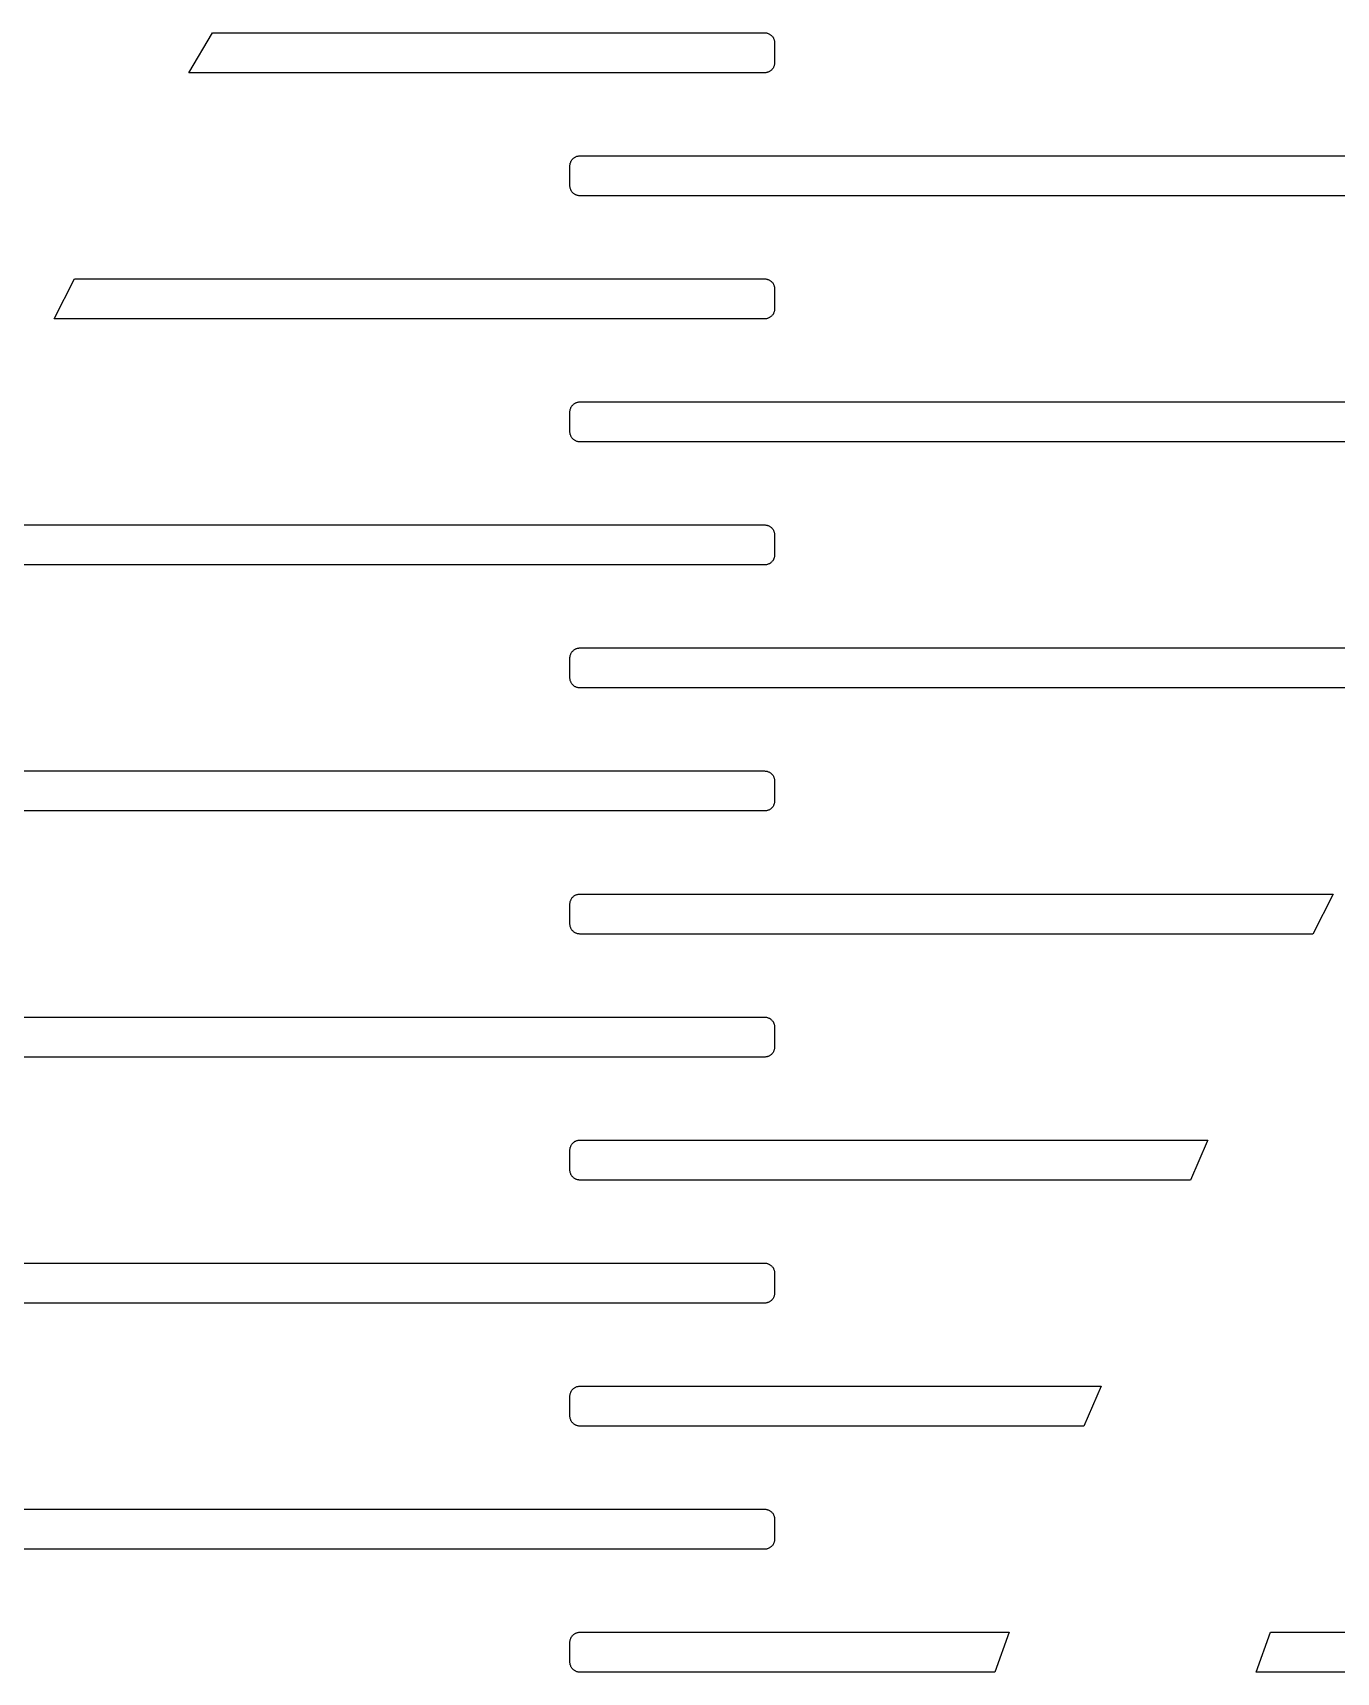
# Model space of a CAD drawing. Header units: metres. Extents: x -218 to 218, y -218 to 218.
# Drawn here: x -186.8 to -144.4, y 52.7 to 106 of the extents above; entities that cross this region are included whole.
import ezdxf

# ---------------------------------------------------------------- set-up
doc = ezdxf.new("R2010")
doc.units = ezdxf.units.M

msp = doc.modelspace()

# ---------------------------------------------------------------- linework, layer by layer
for p, q in [((-181.713, 104.678), (-180.945, 105.978)), ((-180.945, 105.978), (-162.997, 105.978)), ((-162.997, 105.978), (-162.977, 105.977)), ((-162.977, 105.977), (-162.956, 105.975)), ((-162.956, 105.975), (-162.936, 105.972)), ((-162.936, 105.972), (-162.916, 105.968)), ((-162.916, 105.968), (-162.897, 105.962)), ((-162.897, 105.962), (-162.878, 105.955)), ((-162.878, 105.955), (-162.859, 105.947)), ((-162.859, 105.947), (-162.841, 105.938)), ((-162.841, 105.938), (-162.823, 105.927)), ((-162.823, 105.927), (-162.806, 105.916)), ((-162.806, 105.916), (-162.79, 105.903)), ((-162.79, 105.903), (-162.775, 105.89)), ((-162.775, 105.89), (-162.76, 105.875)), ((-162.76, 105.875), (-162.747, 105.86)), ((-162.747, 105.86), (-162.734, 105.844)), ((-162.734, 105.844), (-162.723, 105.827)), ((-162.723, 105.827), (-162.712, 105.809)), ((-162.712, 105.809), (-162.703, 105.791)), ((-162.703, 105.791), (-162.695, 105.772)), ((-162.695, 105.772), (-162.688, 105.753)), ((-162.688, 105.753), (-162.682, 105.734)), ((-162.682, 105.734), (-162.678, 105.714)), ((-162.678, 105.714), (-162.675, 105.694)), ((-162.675, 105.694), (-162.673, 105.673)), ((-162.673, 105.673), (-162.672, 105.653)), ((-162.672, 105.653), (-162.672, 105.003)), ((-162.672, 105.003), (-162.673, 104.982)), ((-162.997, 104.678), (-181.713, 104.678)), ((-162.977, 104.678), (-162.997, 104.678)), ((-162.956, 104.68), (-162.977, 104.678)), ((-162.936, 104.684), (-162.956, 104.68)), ((-162.916, 104.688), (-162.936, 104.684)), ((-162.897, 104.694), (-162.916, 104.688)), ((-162.878, 104.701), (-162.897, 104.694)), ((-162.859, 104.709), (-162.878, 104.701)), ((-162.841, 104.718), (-162.859, 104.709)), ((-162.823, 104.728), (-162.841, 104.718)), ((-162.806, 104.74), (-162.823, 104.728)), ((-162.79, 104.752), (-162.806, 104.74)), ((-162.775, 104.766), (-162.79, 104.752)), ((-162.76, 104.78), (-162.775, 104.766)), ((-162.747, 104.796), (-162.76, 104.78)), ((-162.734, 104.812), (-162.747, 104.796)), ((-162.723, 104.829), (-162.734, 104.812)), ((-162.712, 104.846), (-162.723, 104.829)), ((-162.703, 104.864), (-162.712, 104.846)), ((-162.695, 104.883), (-162.703, 104.864)), ((-162.688, 104.902), (-162.695, 104.883)), ((-162.682, 104.922), (-162.688, 104.902)), ((-162.678, 104.942), (-162.682, 104.922)), ((-162.675, 104.962), (-162.678, 104.942)), ((-162.673, 104.982), (-162.675, 104.962)), ((-169.291, 101.791), (-169.282, 101.809)), ((-169.282, 101.809), (-169.272, 101.827)), ((-169.272, 101.827), (-169.26, 101.844)), ((-169.26, 101.844), (-169.248, 101.86)), ((-169.248, 101.86), (-169.234, 101.875)), ((-169.234, 101.875), (-169.22, 101.89)), ((-169.22, 101.89), (-169.204, 101.903)), ((-169.204, 101.903), (-169.188, 101.916)), ((-169.188, 101.916), (-169.171, 101.927)), ((-169.171, 101.927), (-169.154, 101.938)), ((-169.154, 101.938), (-169.136, 101.947)), ((-169.136, 101.947), (-169.117, 101.955)), ((-169.117, 101.955), (-169.098, 101.962)), ((-169.098, 101.962), (-169.078, 101.968)), ((-169.078, 101.968), (-169.058, 101.972)), ((-169.058, 101.972), (-169.038, 101.975)), ((-169.038, 101.975), (-169.018, 101.977)), ((-169.018, 101.977), (-168.997, 101.978)), ((-168.997, 101.978), (-137.997, 101.978)), ((-169.322, 101.673), (-169.32, 101.694)), ((-169.322, 101.653), (-169.322, 101.673)), ((-169.322, 101.003), (-169.322, 101.653)), ((-169.32, 101.694), (-169.316, 101.714)), ((-169.316, 101.714), (-169.312, 101.734)), ((-169.312, 101.734), (-169.306, 101.753)), ((-169.306, 101.753), (-169.299, 101.772)), ((-169.299, 101.772), (-169.291, 101.791)), ((-169.322, 100.982), (-169.322, 101.003)), ((-169.32, 100.962), (-169.322, 100.982)), ((-169.316, 100.942), (-169.32, 100.962)), ((-169.312, 100.922), (-169.316, 100.942)), ((-169.306, 100.902), (-169.312, 100.922)), ((-169.299, 100.883), (-169.306, 100.902)), ((-169.291, 100.864), (-169.299, 100.883)), ((-169.282, 100.846), (-169.291, 100.864)), ((-169.272, 100.829), (-169.282, 100.846)), ((-169.26, 100.812), (-169.272, 100.829)), ((-169.248, 100.796), (-169.26, 100.812)), ((-169.234, 100.78), (-169.248, 100.796)), ((-169.22, 100.766), (-169.234, 100.78)), ((-169.204, 100.752), (-169.22, 100.766)), ((-169.188, 100.74), (-169.204, 100.752)), ((-169.171, 100.728), (-169.188, 100.74)), ((-169.154, 100.718), (-169.171, 100.728)), ((-169.136, 100.709), (-169.154, 100.718)), ((-169.117, 100.701), (-169.136, 100.709)), ((-169.098, 100.694), (-169.117, 100.701)), ((-169.078, 100.688), (-169.098, 100.694)), ((-169.058, 100.684), (-169.078, 100.688)), ((-169.038, 100.68), (-169.058, 100.684)), ((-169.018, 100.678), (-169.038, 100.68)), ((-168.997, 100.678), (-169.018, 100.678)), ((-137.997, 100.678), (-168.997, 100.678)), ((-186.085, 96.6778), (-185.423, 97.9778)), ((-185.423, 97.9778), (-162.997, 97.9778)), ((-162.997, 97.9778), (-162.977, 97.9772)), ((-162.977, 97.9772), (-162.956, 97.9752)), ((-162.956, 97.9752), (-162.936, 97.972)), ((-162.936, 97.972), (-162.916, 97.9676)), ((-162.916, 97.9676), (-162.897, 97.9619)), ((-162.897, 97.9619), (-162.878, 97.955)), ((-162.878, 97.955), (-162.859, 97.9469)), ((-162.859, 97.9469), (-162.841, 97.9376)), ((-162.841, 97.9376), (-162.823, 97.9272)), ((-162.823, 97.9272), (-162.806, 97.9157)), ((-162.806, 97.9157), (-162.79, 97.9032)), ((-162.79, 97.9032), (-162.775, 97.8897)), ((-162.775, 97.8897), (-162.76, 97.8753)), ((-162.76, 97.8753), (-162.747, 97.86)), ((-162.747, 97.86), (-162.734, 97.8438)), ((-162.734, 97.8438), (-162.723, 97.8269)), ((-162.723, 97.8269), (-162.712, 97.8094)), ((-162.712, 97.8094), (-162.703, 97.7912)), ((-162.703, 97.7912), (-162.695, 97.7724)), ((-162.695, 97.7724), (-162.688, 97.7532)), ((-162.688, 97.7532), (-162.682, 97.7336)), ((-162.682, 97.7336), (-162.678, 97.7137)), ((-162.678, 97.7137), (-162.675, 97.6935)), ((-162.675, 97.6935), (-162.673, 97.6732)), ((-162.673, 97.6732), (-162.672, 97.6528)), ((-162.672, 97.6528), (-162.672, 97.0028)), ((-162.997, 96.6778), (-186.085, 96.6778)), ((-162.977, 96.6784), (-162.997, 96.6778)), ((-162.956, 96.6804), (-162.977, 96.6784)), ((-162.936, 96.6835), (-162.956, 96.6804)), ((-162.916, 96.688), (-162.936, 96.6835)), ((-162.897, 96.6937), (-162.916, 96.688)), ((-162.878, 96.7006), (-162.897, 96.6937)), ((-162.859, 96.7087), (-162.878, 96.7006)), ((-162.841, 96.718), (-162.859, 96.7087)), ((-162.823, 96.7284), (-162.841, 96.718)), ((-162.806, 96.7399), (-162.823, 96.7284)), ((-162.79, 96.7524), (-162.806, 96.7399)), ((-162.775, 96.7659), (-162.79, 96.7524)), ((-162.76, 96.7803), (-162.775, 96.7659)), ((-162.747, 96.7956), (-162.76, 96.7803)), ((-162.734, 96.8118), (-162.747, 96.7956)), ((-162.723, 96.8287), (-162.734, 96.8118)), ((-162.712, 96.8462), (-162.723, 96.8287)), ((-162.703, 96.8644), (-162.712, 96.8462)), ((-162.695, 96.8831), (-162.703, 96.8644)), ((-162.688, 96.9024), (-162.695, 96.8831)), ((-162.682, 96.922), (-162.688, 96.9024)), ((-162.678, 96.9419), (-162.682, 96.922)), ((-162.675, 96.9621), (-162.678, 96.9419)), ((-162.673, 96.9824), (-162.675, 96.9621)), ((-162.672, 97.0028), (-162.673, 96.9824)), ((-169.291, 93.7912), (-169.282, 93.8094)), ((-169.282, 93.8094), (-169.272, 93.8269)), ((-169.272, 93.8269), (-169.26, 93.8438)), ((-169.26, 93.8438), (-169.248, 93.86)), ((-169.248, 93.86), (-169.234, 93.8753)), ((-169.234, 93.8753), (-169.22, 93.8897)), ((-169.22, 93.8897), (-169.204, 93.9032)), ((-169.204, 93.9032), (-169.188, 93.9157)), ((-169.188, 93.9157), (-169.171, 93.9272)), ((-169.171, 93.9272), (-169.154, 93.9376)), ((-169.154, 93.9376), (-169.136, 93.9469)), ((-169.136, 93.9469), (-169.117, 93.955)), ((-169.117, 93.955), (-169.098, 93.9619)), ((-169.098, 93.9619), (-169.078, 93.9676)), ((-169.078, 93.9676), (-169.058, 93.972)), ((-169.058, 93.972), (-169.038, 93.9752)), ((-169.038, 93.9752), (-169.018, 93.9772)), ((-169.018, 93.9772), (-168.997, 93.9778)), ((-168.997, 93.9778), (-137.997, 93.9778)), ((-169.322, 93.6732), (-169.32, 93.6935)), ((-169.322, 93.6528), (-169.322, 93.6732)), ((-169.322, 93.0028), (-169.322, 93.6528)), ((-169.32, 93.6935), (-169.316, 93.7137)), ((-169.316, 93.7137), (-169.312, 93.7336)), ((-169.312, 93.7336), (-169.306, 93.7532)), ((-169.306, 93.7532), (-169.299, 93.7724)), ((-169.299, 93.7724), (-169.291, 93.7912)), ((-169.322, 92.9824), (-169.322, 93.0028)), ((-169.32, 92.9621), (-169.322, 92.9824)), ((-169.316, 92.9419), (-169.32, 92.9621)), ((-169.312, 92.922), (-169.316, 92.9419)), ((-169.306, 92.9024), (-169.312, 92.922)), ((-169.299, 92.8831), (-169.306, 92.9024)), ((-169.291, 92.8644), (-169.299, 92.8831)), ((-169.282, 92.8462), (-169.291, 92.8644)), ((-169.272, 92.8287), (-169.282, 92.8462)), ((-169.26, 92.8118), (-169.272, 92.8287)), ((-169.248, 92.7956), (-169.26, 92.8118)), ((-169.234, 92.7803), (-169.248, 92.7956)), ((-169.22, 92.7659), (-169.234, 92.7803)), ((-169.204, 92.7524), (-169.22, 92.7659)), ((-169.188, 92.7399), (-169.204, 92.7524)), ((-169.171, 92.7284), (-169.188, 92.7399)), ((-169.154, 92.718), (-169.171, 92.7284)), ((-169.136, 92.7087), (-169.154, 92.718)), ((-169.117, 92.7006), (-169.136, 92.7087)), ((-169.098, 92.6937), (-169.117, 92.7006)), ((-169.078, 92.688), (-169.098, 92.6937)), ((-169.058, 92.6835), (-169.078, 92.688)), ((-169.038, 92.6804), (-169.058, 92.6835)), ((-169.018, 92.6784), (-169.038, 92.6804)), ((-168.997, 92.6778), (-169.018, 92.6784)), ((-137.997, 92.6778), (-168.997, 92.6778)), ((-189.499, 89.9778), (-162.997, 89.9778)), ((-162.997, 89.9778), (-162.977, 89.9772)), ((-162.977, 89.9772), (-162.956, 89.9752)), ((-162.956, 89.9752), (-162.936, 89.972)), ((-162.936, 89.972), (-162.916, 89.9676)), ((-162.916, 89.9676), (-162.897, 89.9619)), ((-162.897, 89.9619), (-162.878, 89.955)), ((-162.878, 89.955), (-162.859, 89.9469)), ((-162.859, 89.9469), (-162.841, 89.9376)), ((-162.841, 89.9376), (-162.823, 89.9272)), ((-162.823, 89.9272), (-162.806, 89.9157)), ((-162.806, 89.9157), (-162.79, 89.9032)), ((-162.79, 89.9032), (-162.775, 89.8897)), ((-162.775, 89.8897), (-162.76, 89.8753)), ((-162.76, 89.8753), (-162.747, 89.86)), ((-162.747, 89.86), (-162.734, 89.8438)), ((-162.734, 89.8438), (-162.723, 89.8269)), ((-162.723, 89.8269), (-162.712, 89.8094)), ((-162.712, 89.8094), (-162.703, 89.7912)), ((-162.703, 89.7912), (-162.695, 89.7724)), ((-162.695, 89.7724), (-162.688, 89.7532)), ((-162.688, 89.7532), (-162.682, 89.7336)), ((-162.682, 89.7336), (-162.678, 89.7137)), ((-162.678, 89.7137), (-162.675, 89.6935)), ((-162.675, 89.6935), (-162.673, 89.6732)), ((-162.673, 89.6732), (-162.672, 89.6528)), ((-162.672, 89.6528), (-162.672, 89.0028)), ((-162.997, 88.6778), (-190.111, 88.6778)), ((-162.977, 88.6784), (-162.997, 88.6778)), ((-162.956, 88.6804), (-162.977, 88.6784)), ((-162.936, 88.6835), (-162.956, 88.6804)), ((-162.916, 88.688), (-162.936, 88.6835)), ((-162.897, 88.6937), (-162.916, 88.688)), ((-162.878, 88.7006), (-162.897, 88.6937)), ((-162.859, 88.7087), (-162.878, 88.7006)), ((-162.841, 88.718), (-162.859, 88.7087)), ((-162.823, 88.7284), (-162.841, 88.718)), ((-162.806, 88.7399), (-162.823, 88.7284)), ((-162.79, 88.7524), (-162.806, 88.7399)), ((-162.775, 88.7659), (-162.79, 88.7524)), ((-162.76, 88.7803), (-162.775, 88.7659)), ((-162.747, 88.7956), (-162.76, 88.7803)), ((-162.734, 88.8118), (-162.747, 88.7956)), ((-162.723, 88.8287), (-162.734, 88.8118)), ((-162.712, 88.8462), (-162.723, 88.8287)), ((-162.703, 88.8644), (-162.712, 88.8462)), ((-162.695, 88.8831), (-162.703, 88.8644)), ((-162.688, 88.9024), (-162.695, 88.8831)), ((-162.682, 88.922), (-162.688, 88.9024)), ((-162.678, 88.9419), (-162.682, 88.922)), ((-162.675, 88.9621), (-162.678, 88.9419)), ((-162.673, 88.9824), (-162.675, 88.9621)), ((-162.672, 89.0028), (-162.673, 88.9824)), ((-169.282, 85.8094), (-169.272, 85.8269)), ((-169.272, 85.8269), (-169.26, 85.8438)), ((-169.26, 85.8438), (-169.248, 85.86)), ((-169.248, 85.86), (-169.234, 85.8753)), ((-169.234, 85.8753), (-169.22, 85.8897)), ((-169.22, 85.8897), (-169.204, 85.9032)), ((-169.204, 85.9032), (-169.188, 85.9157)), ((-169.188, 85.9157), (-169.171, 85.9272)), ((-169.171, 85.9272), (-169.154, 85.9376)), ((-169.154, 85.9376), (-169.136, 85.9469)), ((-169.136, 85.9469), (-169.117, 85.955)), ((-169.117, 85.955), (-169.098, 85.9619)), ((-169.098, 85.9619), (-169.078, 85.9676)), ((-169.078, 85.9676), (-169.058, 85.972)), ((-169.058, 85.972), (-169.038, 85.9752)), ((-169.038, 85.9752), (-169.018, 85.9772)), ((-169.018, 85.9772), (-168.997, 85.9778)), ((-168.997, 85.9778), (-139.88, 85.9778)), ((-169.322, 85.6732), (-169.32, 85.6935)), ((-169.322, 85.6528), (-169.322, 85.6732)), ((-169.322, 85.0028), (-169.322, 85.6528)), ((-169.32, 85.6935), (-169.316, 85.7137)), ((-169.316, 85.7137), (-169.312, 85.7336)), ((-169.312, 85.7336), (-169.306, 85.7532)), ((-169.306, 85.7532), (-169.299, 85.7724)), ((-169.299, 85.7724), (-169.291, 85.7912)), ((-169.291, 85.7912), (-169.282, 85.8094)), ((-169.322, 84.9824), (-169.322, 85.0028)), ((-169.32, 84.9621), (-169.322, 84.9824)), ((-169.316, 84.9419), (-169.32, 84.9621)), ((-169.312, 84.922), (-169.316, 84.9419)), ((-169.306, 84.9024), (-169.312, 84.922)), ((-169.299, 84.8831), (-169.306, 84.9024)), ((-169.291, 84.8644), (-169.299, 84.8831)), ((-169.282, 84.8462), (-169.291, 84.8644)), ((-169.272, 84.8287), (-169.282, 84.8462)), ((-169.26, 84.8118), (-169.272, 84.8287)), ((-169.248, 84.7956), (-169.26, 84.8118)), ((-169.234, 84.7803), (-169.248, 84.7956)), ((-169.22, 84.7659), (-169.234, 84.7803)), ((-169.204, 84.7524), (-169.22, 84.7659)), ((-169.188, 84.7399), (-169.204, 84.7524)), ((-169.171, 84.7284), (-169.188, 84.7399)), ((-169.154, 84.718), (-169.171, 84.7284)), ((-169.136, 84.7087), (-169.154, 84.718)), ((-169.117, 84.7006), (-169.136, 84.7087)), ((-169.098, 84.6937), (-169.117, 84.7006)), ((-169.078, 84.688), (-169.098, 84.6937)), ((-169.058, 84.6835), (-169.078, 84.688)), ((-169.038, 84.6804), (-169.058, 84.6835)), ((-169.018, 84.6784), (-169.038, 84.6804)), ((-168.997, 84.6778), (-169.018, 84.6784)), ((-140.649, 84.6778), (-168.997, 84.6778)), ((-193.011, 81.9778), (-162.997, 81.9778)), ((-162.997, 81.9778), (-162.977, 81.9772)), ((-162.977, 81.9772), (-162.956, 81.9752)), ((-162.956, 81.9752), (-162.936, 81.972)), ((-162.936, 81.972), (-162.916, 81.9676)), ((-162.916, 81.9676), (-162.897, 81.9619)), ((-162.897, 81.9619), (-162.878, 81.955)), ((-162.878, 81.955), (-162.859, 81.9469)), ((-162.859, 81.9469), (-162.841, 81.9376)), ((-162.841, 81.9376), (-162.823, 81.9272)), ((-162.823, 81.9272), (-162.806, 81.9157)), ((-162.806, 81.9157), (-162.79, 81.9032)), ((-162.79, 81.9032), (-162.775, 81.8897)), ((-162.775, 81.8897), (-162.76, 81.8753)), ((-162.76, 81.8753), (-162.747, 81.86)), ((-162.747, 81.86), (-162.734, 81.8438)), ((-162.734, 81.8438), (-162.723, 81.8269)), ((-162.723, 81.8269), (-162.712, 81.8094)), ((-162.712, 81.8094), (-162.703, 81.7912)), ((-162.703, 81.7912), (-162.695, 81.7724)), ((-162.695, 81.7724), (-162.688, 81.7532)), ((-162.688, 81.7532), (-162.682, 81.7336)), ((-162.682, 81.7336), (-162.678, 81.7137)), ((-162.678, 81.7137), (-162.675, 81.6935)), ((-162.675, 81.6935), (-162.673, 81.6732)), ((-162.673, 81.6732), (-162.672, 81.6528)), ((-162.672, 81.6528), (-162.672, 81.0028)), ((-162.997, 80.6778), (-193.573, 80.6778)), ((-162.977, 80.6784), (-162.997, 80.6778)), ((-162.956, 80.6804), (-162.977, 80.6784)), ((-162.936, 80.6835), (-162.956, 80.6804)), ((-162.916, 80.688), (-162.936, 80.6835)), ((-162.897, 80.6937), (-162.916, 80.688)), ((-162.878, 80.7006), (-162.897, 80.6937)), ((-162.859, 80.7087), (-162.878, 80.7006)), ((-162.841, 80.718), (-162.859, 80.7087)), ((-162.823, 80.7284), (-162.841, 80.718)), ((-162.806, 80.7399), (-162.823, 80.7284)), ((-162.79, 80.7524), (-162.806, 80.7399)), ((-162.775, 80.7659), (-162.79, 80.7524)), ((-162.76, 80.7803), (-162.775, 80.7659)), ((-162.747, 80.7956), (-162.76, 80.7803)), ((-162.734, 80.8118), (-162.747, 80.7956)), ((-162.723, 80.8287), (-162.734, 80.8118)), ((-162.712, 80.8462), (-162.723, 80.8287)), ((-162.703, 80.8644), (-162.712, 80.8462)), ((-162.695, 80.8831), (-162.703, 80.8644)), ((-162.688, 80.9024), (-162.695, 80.8831)), ((-162.682, 80.922), (-162.688, 80.9024)), ((-162.678, 80.9419), (-162.682, 80.922)), ((-162.675, 80.9621), (-162.678, 80.9419)), ((-162.673, 80.9824), (-162.675, 80.9621)), ((-162.672, 81.0028), (-162.673, 80.9824)), ((-169.282, 77.8094), (-169.272, 77.8269)), ((-169.272, 77.8269), (-169.26, 77.8438)), ((-169.26, 77.8438), (-169.248, 77.86)), ((-169.248, 77.86), (-169.234, 77.8753)), ((-169.234, 77.8753), (-169.22, 77.8897)), ((-169.22, 77.8897), (-169.204, 77.9032)), ((-169.204, 77.9032), (-169.188, 77.9157)), ((-169.188, 77.9157), (-169.171, 77.9272)), ((-169.171, 77.9272), (-169.154, 77.9376)), ((-169.154, 77.9376), (-169.136, 77.9469)), ((-169.136, 77.9469), (-169.117, 77.955)), ((-169.117, 77.955), (-169.098, 77.9619)), ((-169.098, 77.9619), (-169.078, 77.9676)), ((-169.078, 77.9676), (-169.058, 77.972)), ((-169.058, 77.972), (-169.038, 77.9752)), ((-169.038, 77.9752), (-169.018, 77.9772)), ((-169.018, 77.9772), (-168.997, 77.9778)), ((-168.997, 77.9778), (-144.517, 77.9778)), ((-144.517, 77.9778), (-145.179, 76.6778)), ((-169.322, 77.6732), (-169.32, 77.6935)), ((-169.322, 77.6528), (-169.322, 77.6732)), ((-169.322, 77.0028), (-169.322, 77.6528)), ((-169.32, 77.6935), (-169.316, 77.7137)), ((-169.316, 77.7137), (-169.312, 77.7336)), ((-169.312, 77.7336), (-169.306, 77.7532)), ((-169.306, 77.7532), (-169.299, 77.7724)), ((-169.299, 77.7724), (-169.291, 77.7912)), ((-169.291, 77.7912), (-169.282, 77.8094)), ((-169.322, 76.9824), (-169.322, 77.0028)), ((-169.32, 76.9621), (-169.322, 76.9824)), ((-169.316, 76.9419), (-169.32, 76.9621)), ((-169.312, 76.922), (-169.316, 76.9419)), ((-169.306, 76.9024), (-169.312, 76.922)), ((-169.299, 76.8831), (-169.306, 76.9024)), ((-169.291, 76.8644), (-169.299, 76.8831)), ((-169.282, 76.8462), (-169.291, 76.8644)), ((-169.272, 76.8287), (-169.282, 76.8462)), ((-169.26, 76.8118), (-169.272, 76.8287)), ((-169.248, 76.7956), (-169.26, 76.8118)), ((-169.234, 76.7803), (-169.248, 76.7956)), ((-169.22, 76.7659), (-169.234, 76.7803)), ((-169.204, 76.7524), (-169.22, 76.7659)), ((-169.188, 76.7399), (-169.204, 76.7524)), ((-169.171, 76.7284), (-169.188, 76.7399)), ((-169.154, 76.718), (-169.171, 76.7284)), ((-169.136, 76.7087), (-169.154, 76.718)), ((-169.117, 76.7006), (-169.136, 76.7087)), ((-169.098, 76.6937), (-169.117, 76.7006)), ((-169.078, 76.688), (-169.098, 76.6937)), ((-169.058, 76.6835), (-169.078, 76.688)), ((-169.038, 76.6804), (-169.058, 76.6835)), ((-169.018, 76.6784), (-169.038, 76.6804)), ((-168.997, 76.6778), (-169.018, 76.6784)), ((-145.179, 76.6778), (-168.997, 76.6778)), ((-193.997, 73.9778), (-162.997, 73.9778)), ((-162.997, 73.9778), (-162.977, 73.9772)), ((-162.977, 73.9772), (-162.956, 73.9752)), ((-162.956, 73.9752), (-162.936, 73.972)), ((-162.936, 73.972), (-162.916, 73.9676)), ((-162.916, 73.9676), (-162.897, 73.9619)), ((-162.897, 73.9619), (-162.878, 73.955)), ((-162.878, 73.955), (-162.859, 73.9469)), ((-162.859, 73.9469), (-162.841, 73.9376)), ((-162.841, 73.9376), (-162.823, 73.9272)), ((-162.823, 73.9272), (-162.806, 73.9157)), ((-162.806, 73.9157), (-162.79, 73.9032)), ((-162.79, 73.9032), (-162.775, 73.8897)), ((-162.775, 73.8897), (-162.76, 73.8753)), ((-162.76, 73.8753), (-162.747, 73.86)), ((-162.747, 73.86), (-162.734, 73.8438)), ((-162.734, 73.8438), (-162.723, 73.8269)), ((-162.723, 73.8269), (-162.712, 73.8094)), ((-162.712, 73.8094), (-162.703, 73.7912)), ((-162.703, 73.7912), (-162.695, 73.7724)), ((-162.695, 73.7724), (-162.688, 73.7532)), ((-162.688, 73.7532), (-162.682, 73.7336)), ((-162.682, 73.7336), (-162.678, 73.7137)), ((-162.678, 73.7137), (-162.675, 73.6935)), ((-162.675, 73.6935), (-162.673, 73.6732)), ((-162.673, 73.6732), (-162.672, 73.6528)), ((-162.672, 73.6528), (-162.672, 73.0028)), ((-162.997, 72.6778), (-193.997, 72.6778)), ((-162.977, 72.6784), (-162.997, 72.6778)), ((-162.956, 72.6804), (-162.977, 72.6784)), ((-162.936, 72.6835), (-162.956, 72.6804)), ((-162.916, 72.688), (-162.936, 72.6835)), ((-162.897, 72.6937), (-162.916, 72.688)), ((-162.878, 72.7006), (-162.897, 72.6937)), ((-162.859, 72.7087), (-162.878, 72.7006)), ((-162.841, 72.718), (-162.859, 72.7087)), ((-162.823, 72.7284), (-162.841, 72.718)), ((-162.806, 72.7399), (-162.823, 72.7284)), ((-162.79, 72.7524), (-162.806, 72.7399)), ((-162.775, 72.7659), (-162.79, 72.7524)), ((-162.76, 72.7803), (-162.775, 72.7659)), ((-162.747, 72.7956), (-162.76, 72.7803)), ((-162.734, 72.8118), (-162.747, 72.7956)), ((-162.723, 72.8287), (-162.734, 72.8118)), ((-162.712, 72.8462), (-162.723, 72.8287)), ((-162.703, 72.8644), (-162.712, 72.8462)), ((-162.695, 72.8831), (-162.703, 72.8644)), ((-162.688, 72.9024), (-162.695, 72.8831)), ((-162.682, 72.922), (-162.688, 72.9024)), ((-162.678, 72.9419), (-162.682, 72.922)), ((-162.675, 72.9621), (-162.678, 72.9419)), ((-162.673, 72.9824), (-162.675, 72.9621)), ((-162.672, 73.0028), (-162.673, 72.9824)), ((-169.282, 69.8094), (-169.272, 69.8269)), ((-169.272, 69.8269), (-169.26, 69.8438)), ((-169.26, 69.8438), (-169.248, 69.86)), ((-169.248, 69.86), (-169.234, 69.8753)), ((-169.234, 69.8753), (-169.22, 69.8897)), ((-169.22, 69.8897), (-169.204, 69.9032)), ((-169.204, 69.9032), (-169.188, 69.9157)), ((-169.188, 69.9157), (-169.171, 69.9272)), ((-169.171, 69.9272), (-169.154, 69.9376)), ((-169.154, 69.9376), (-169.136, 69.9469)), ((-169.136, 69.9469), (-169.117, 69.955)), ((-169.117, 69.955), (-169.098, 69.9619)), ((-169.098, 69.9619), (-169.078, 69.9676)), ((-169.078, 69.9676), (-169.058, 69.972)), ((-169.058, 69.972), (-169.038, 69.9752)), ((-169.038, 69.9752), (-169.018, 69.9772)), ((-169.018, 69.9772), (-168.997, 69.9778)), ((-168.997, 69.9778), (-148.593, 69.9778)), ((-148.616, 69.9333), (-149.159, 68.6778)), ((-148.593, 69.9778), (-148.616, 69.9333)), ((-169.322, 69.6732), (-169.32, 69.6935)), ((-169.322, 69.6528), (-169.322, 69.6732)), ((-169.322, 69.0028), (-169.322, 69.6528)), ((-169.32, 69.6935), (-169.316, 69.7137)), ((-169.316, 69.7137), (-169.312, 69.7336)), ((-169.312, 69.7336), (-169.306, 69.7532)), ((-169.306, 69.7532), (-169.299, 69.7724)), ((-169.299, 69.7724), (-169.291, 69.7912)), ((-169.291, 69.7912), (-169.282, 69.8094)), ((-169.322, 68.9824), (-169.322, 69.0028)), ((-169.32, 68.9621), (-169.322, 68.9824)), ((-169.316, 68.9419), (-169.32, 68.9621)), ((-169.312, 68.922), (-169.316, 68.9419)), ((-169.306, 68.9024), (-169.312, 68.922)), ((-169.299, 68.8831), (-169.306, 68.9024)), ((-169.291, 68.8644), (-169.299, 68.8831)), ((-169.282, 68.8462), (-169.291, 68.8644)), ((-169.272, 68.8287), (-169.282, 68.8462)), ((-169.26, 68.8118), (-169.272, 68.8287)), ((-169.248, 68.7956), (-169.26, 68.8118)), ((-169.234, 68.7803), (-169.248, 68.7956)), ((-169.22, 68.7659), (-169.234, 68.7803)), ((-169.204, 68.7524), (-169.22, 68.7659)), ((-169.188, 68.7399), (-169.204, 68.7524)), ((-169.171, 68.7284), (-169.188, 68.7399)), ((-169.154, 68.718), (-169.171, 68.7284)), ((-169.136, 68.7087), (-169.154, 68.718)), ((-169.117, 68.7006), (-169.136, 68.7087)), ((-169.098, 68.6937), (-169.117, 68.7006)), ((-169.078, 68.688), (-169.098, 68.6937)), ((-169.058, 68.6835), (-169.078, 68.688)), ((-169.038, 68.6804), (-169.058, 68.6835)), ((-169.018, 68.6784), (-169.038, 68.6804)), ((-168.997, 68.6778), (-169.018, 68.6784)), ((-149.159, 68.6778), (-168.997, 68.6778)), ((-193.997, 65.9778), (-162.997, 65.9778)), ((-162.997, 65.9778), (-162.977, 65.9772)), ((-162.977, 65.9772), (-162.956, 65.9752)), ((-162.956, 65.9752), (-162.936, 65.972)), ((-162.936, 65.972), (-162.916, 65.9676)), ((-162.916, 65.9676), (-162.897, 65.9619)), ((-162.897, 65.9619), (-162.878, 65.955)), ((-162.878, 65.955), (-162.859, 65.9469)), ((-162.859, 65.9469), (-162.841, 65.9376)), ((-162.841, 65.9376), (-162.823, 65.9272)), ((-162.823, 65.9272), (-162.806, 65.9157)), ((-162.806, 65.9157), (-162.79, 65.9032)), ((-162.79, 65.9032), (-162.775, 65.8897)), ((-162.775, 65.8897), (-162.76, 65.8753)), ((-162.76, 65.8753), (-162.747, 65.86)), ((-162.747, 65.86), (-162.734, 65.8438)), ((-162.734, 65.8438), (-162.723, 65.8269)), ((-162.723, 65.8269), (-162.712, 65.8094)), ((-162.712, 65.8094), (-162.703, 65.7912)), ((-162.703, 65.7912), (-162.695, 65.7724)), ((-162.695, 65.7724), (-162.688, 65.7532)), ((-162.688, 65.7532), (-162.682, 65.7336)), ((-162.682, 65.7336), (-162.678, 65.7137)), ((-162.678, 65.7137), (-162.675, 65.6935)), ((-162.675, 65.6935), (-162.673, 65.6732)), ((-162.673, 65.6732), (-162.672, 65.6528)), ((-162.672, 65.6528), (-162.672, 65.0028)), ((-162.997, 64.6778), (-193.997, 64.6778)), ((-162.977, 64.6784), (-162.997, 64.6778)), ((-162.956, 64.6804), (-162.977, 64.6784)), ((-162.936, 64.6835), (-162.956, 64.6804)), ((-162.916, 64.688), (-162.936, 64.6835)), ((-162.897, 64.6937), (-162.916, 64.688)), ((-162.878, 64.7006), (-162.897, 64.6937)), ((-162.859, 64.7087), (-162.878, 64.7006)), ((-162.841, 64.718), (-162.859, 64.7087)), ((-162.823, 64.7284), (-162.841, 64.718)), ((-162.806, 64.7399), (-162.823, 64.7284)), ((-162.79, 64.7524), (-162.806, 64.7399)), ((-162.775, 64.7659), (-162.79, 64.7524)), ((-162.76, 64.7803), (-162.775, 64.7659)), ((-162.747, 64.7956), (-162.76, 64.7803)), ((-162.734, 64.8118), (-162.747, 64.7956)), ((-162.723, 64.8287), (-162.734, 64.8118)), ((-162.712, 64.8462), (-162.723, 64.8287)), ((-162.703, 64.8644), (-162.712, 64.8462)), ((-162.695, 64.8831), (-162.703, 64.8644)), ((-162.688, 64.9024), (-162.695, 64.8831)), ((-162.682, 64.922), (-162.688, 64.9024)), ((-162.678, 64.9419), (-162.682, 64.922)), ((-162.675, 64.9621), (-162.678, 64.9419)), ((-162.673, 64.9824), (-162.675, 64.9621)), ((-162.672, 65.0028), (-162.673, 64.9824)), ((-169.272, 61.8269), (-169.26, 61.8438)), ((-169.26, 61.8438), (-169.248, 61.86)), ((-169.248, 61.86), (-169.234, 61.8753)), ((-169.234, 61.8753), (-169.22, 61.8897)), ((-169.22, 61.8897), (-169.204, 61.9032)), ((-169.204, 61.9032), (-169.188, 61.9157)), ((-169.188, 61.9157), (-169.171, 61.9272)), ((-169.171, 61.9272), (-169.154, 61.9376)), ((-169.154, 61.9376), (-169.136, 61.9469)), ((-169.136, 61.9469), (-169.117, 61.955)), ((-169.117, 61.955), (-169.098, 61.9619)), ((-169.098, 61.9619), (-169.078, 61.9676)), ((-169.078, 61.9676), (-169.058, 61.972)), ((-169.058, 61.972), (-169.038, 61.9752)), ((-169.038, 61.9752), (-169.018, 61.9772)), ((-169.018, 61.9772), (-168.997, 61.9778)), ((-168.997, 61.9778), (-152.059, 61.9778)), ((-152.059, 61.9778), (-152.621, 60.6778)), ((-169.322, 61.6732), (-169.32, 61.6935)), ((-169.322, 61.6528), (-169.322, 61.6732)), ((-169.322, 61.0028), (-169.322, 61.6528)), ((-169.32, 61.6935), (-169.316, 61.7137)), ((-169.316, 61.7137), (-169.312, 61.7336)), ((-169.312, 61.7336), (-169.306, 61.7532)), ((-169.306, 61.7532), (-169.299, 61.7724)), ((-169.299, 61.7724), (-169.291, 61.7912)), ((-169.291, 61.7912), (-169.282, 61.8094)), ((-169.282, 61.8094), (-169.272, 61.8269)), ((-169.322, 60.9824), (-169.322, 61.0028)), ((-169.32, 60.9621), (-169.322, 60.9824)), ((-169.316, 60.9419), (-169.32, 60.9621)), ((-169.312, 60.922), (-169.316, 60.9419)), ((-169.306, 60.9024), (-169.312, 60.922)), ((-169.299, 60.8831), (-169.306, 60.9024)), ((-169.291, 60.8644), (-169.299, 60.8831)), ((-169.282, 60.8462), (-169.291, 60.8644)), ((-169.272, 60.8286), (-169.282, 60.8462)), ((-169.26, 60.8118), (-169.272, 60.8286)), ((-169.248, 60.7956), (-169.26, 60.8118)), ((-169.234, 60.7803), (-169.248, 60.7956)), ((-169.22, 60.7659), (-169.234, 60.7803)), ((-169.204, 60.7524), (-169.22, 60.7659)), ((-169.188, 60.7399), (-169.204, 60.7524)), ((-169.171, 60.7284), (-169.188, 60.7399)), ((-169.154, 60.718), (-169.171, 60.7284)), ((-169.136, 60.7087), (-169.154, 60.718)), ((-169.117, 60.7006), (-169.136, 60.7087)), ((-169.098, 60.6937), (-169.117, 60.7006)), ((-169.078, 60.688), (-169.098, 60.6937)), ((-169.058, 60.6835), (-169.078, 60.688)), ((-169.038, 60.6804), (-169.058, 60.6835)), ((-169.018, 60.6784), (-169.038, 60.6804)), ((-168.997, 60.6778), (-169.018, 60.6784)), ((-152.621, 60.6778), (-168.997, 60.6778)), ((-193.997, 57.9778), (-162.997, 57.9778)), ((-162.997, 57.9778), (-162.977, 57.9772)), ((-162.977, 57.9772), (-162.956, 57.9752)), ((-162.956, 57.9752), (-162.936, 57.972)), ((-162.936, 57.972), (-162.916, 57.9676)), ((-162.916, 57.9676), (-162.897, 57.9619)), ((-162.897, 57.9619), (-162.878, 57.955)), ((-162.878, 57.955), (-162.859, 57.9469)), ((-162.859, 57.9469), (-162.841, 57.9376)), ((-162.841, 57.9376), (-162.823, 57.9272)), ((-162.823, 57.9272), (-162.806, 57.9157)), ((-162.806, 57.9157), (-162.79, 57.9032)), ((-162.79, 57.9032), (-162.775, 57.8897)), ((-162.775, 57.8897), (-162.76, 57.8753)), ((-162.76, 57.8753), (-162.747, 57.86)), ((-162.747, 57.86), (-162.734, 57.8438)), ((-162.734, 57.8438), (-162.723, 57.8269)), ((-162.723, 57.8269), (-162.712, 57.8094)), ((-162.712, 57.8094), (-162.703, 57.7912)), ((-162.703, 57.7912), (-162.695, 57.7724)), ((-162.695, 57.7724), (-162.688, 57.7532)), ((-162.688, 57.7532), (-162.682, 57.7336)), ((-162.682, 57.7336), (-162.678, 57.7137)), ((-162.678, 57.7137), (-162.675, 57.6935)), ((-162.675, 57.6935), (-162.673, 57.6732)), ((-162.673, 57.6732), (-162.672, 57.6528)), ((-162.672, 57.6528), (-162.672, 57.0028)), ((-162.997, 56.6778), (-193.997, 56.6778)), ((-162.977, 56.6784), (-162.997, 56.6778)), ((-162.956, 56.6804), (-162.977, 56.6784)), ((-162.936, 56.6835), (-162.956, 56.6804)), ((-162.916, 56.688), (-162.936, 56.6835)), ((-162.897, 56.6937), (-162.916, 56.688)), ((-162.878, 56.7006), (-162.897, 56.6937)), ((-162.859, 56.7087), (-162.878, 56.7006)), ((-162.841, 56.718), (-162.859, 56.7087)), ((-162.823, 56.7284), (-162.841, 56.718)), ((-162.806, 56.7399), (-162.823, 56.7284)), ((-162.79, 56.7524), (-162.806, 56.7399)), ((-162.775, 56.7659), (-162.79, 56.7524)), ((-162.76, 56.7803), (-162.775, 56.7659)), ((-162.747, 56.7956), (-162.76, 56.7803)), ((-162.734, 56.8118), (-162.747, 56.7956)), ((-162.723, 56.8286), (-162.734, 56.8118)), ((-162.712, 56.8462), (-162.723, 56.8286)), ((-162.703, 56.8644), (-162.712, 56.8462)), ((-162.695, 56.8831), (-162.703, 56.8644)), ((-162.688, 56.9024), (-162.695, 56.8831)), ((-162.682, 56.922), (-162.688, 56.9024)), ((-162.678, 56.9419), (-162.682, 56.922)), ((-162.675, 56.9621), (-162.678, 56.9419)), ((-162.673, 56.9824), (-162.675, 56.9621)), ((-162.672, 57.0028), (-162.673, 56.9824)), ((-169.272, 53.8269), (-169.26, 53.8438)), ((-169.26, 53.8438), (-169.248, 53.86)), ((-169.248, 53.86), (-169.234, 53.8753)), ((-169.234, 53.8753), (-169.22, 53.8897)), ((-169.22, 53.8897), (-169.204, 53.9032)), ((-169.204, 53.9032), (-169.188, 53.9157)), ((-169.188, 53.9157), (-169.171, 53.9272)), ((-169.171, 53.9272), (-169.154, 53.9376)), ((-169.154, 53.9376), (-169.136, 53.9469)), ((-169.136, 53.9469), (-169.117, 53.955)), ((-169.117, 53.955), (-169.098, 53.9619)), ((-169.098, 53.9619), (-169.078, 53.9676)), ((-169.078, 53.9676), (-169.058, 53.972)), ((-169.058, 53.972), (-169.038, 53.9752)), ((-169.038, 53.9752), (-169.018, 53.9772)), ((-169.018, 53.9772), (-168.997, 53.9778)), ((-168.997, 53.9778), (-155.049, 53.9778)), ((-155.049, 53.9778), (-155.517, 52.6778)), ((-147.018, 52.6778), (-146.55, 53.9778)), ((-146.55, 53.9778), (-137.997, 53.9778)), ((-169.322, 53.6732), (-169.32, 53.6935)), ((-169.322, 53.6528), (-169.322, 53.6732)), ((-169.322, 53.0028), (-169.322, 53.6528)), ((-169.32, 53.6935), (-169.316, 53.7137)), ((-169.316, 53.7137), (-169.312, 53.7336)), ((-169.312, 53.7336), (-169.306, 53.7532)), ((-169.306, 53.7532), (-169.299, 53.7724)), ((-169.299, 53.7724), (-169.291, 53.7912)), ((-169.291, 53.7912), (-169.282, 53.8094)), ((-169.282, 53.8094), (-169.272, 53.8269)), ((-169.322, 52.9824), (-169.322, 53.0028)), ((-169.32, 52.9621), (-169.322, 52.9824)), ((-169.316, 52.9419), (-169.32, 52.9621)), ((-169.312, 52.922), (-169.316, 52.9419)), ((-169.306, 52.9024), (-169.312, 52.922)), ((-169.299, 52.8831), (-169.306, 52.9024)), ((-169.291, 52.8644), (-169.299, 52.8831)), ((-169.282, 52.8462), (-169.291, 52.8644)), ((-169.272, 52.8286), (-169.282, 52.8462)), ((-169.26, 52.8118), (-169.272, 52.8286)), ((-169.248, 52.7956), (-169.26, 52.8118)), ((-169.234, 52.7803), (-169.248, 52.7956)), ((-169.22, 52.7659), (-169.234, 52.7803)), ((-169.204, 52.7524), (-169.22, 52.7659)), ((-169.188, 52.7399), (-169.204, 52.7524)), ((-169.171, 52.7284), (-169.188, 52.7399)), ((-169.154, 52.718), (-169.171, 52.7284)), ((-169.136, 52.7087), (-169.154, 52.718)), ((-169.117, 52.7006), (-169.136, 52.7087)), ((-169.098, 52.6937), (-169.117, 52.7006)), ((-169.078, 52.688), (-169.098, 52.6937)), ((-169.058, 52.6835), (-169.078, 52.688)), ((-169.038, 52.6804), (-169.058, 52.6835)), ((-169.018, 52.6784), (-169.038, 52.6804)), ((-168.997, 52.6778), (-169.018, 52.6784)), ((-155.517, 52.6778), (-168.997, 52.6778)), ((-137.997, 52.6778), (-147.018, 52.6778))]:
    msp.add_line(p, q)

doc.saveas('drawing.dxf')
